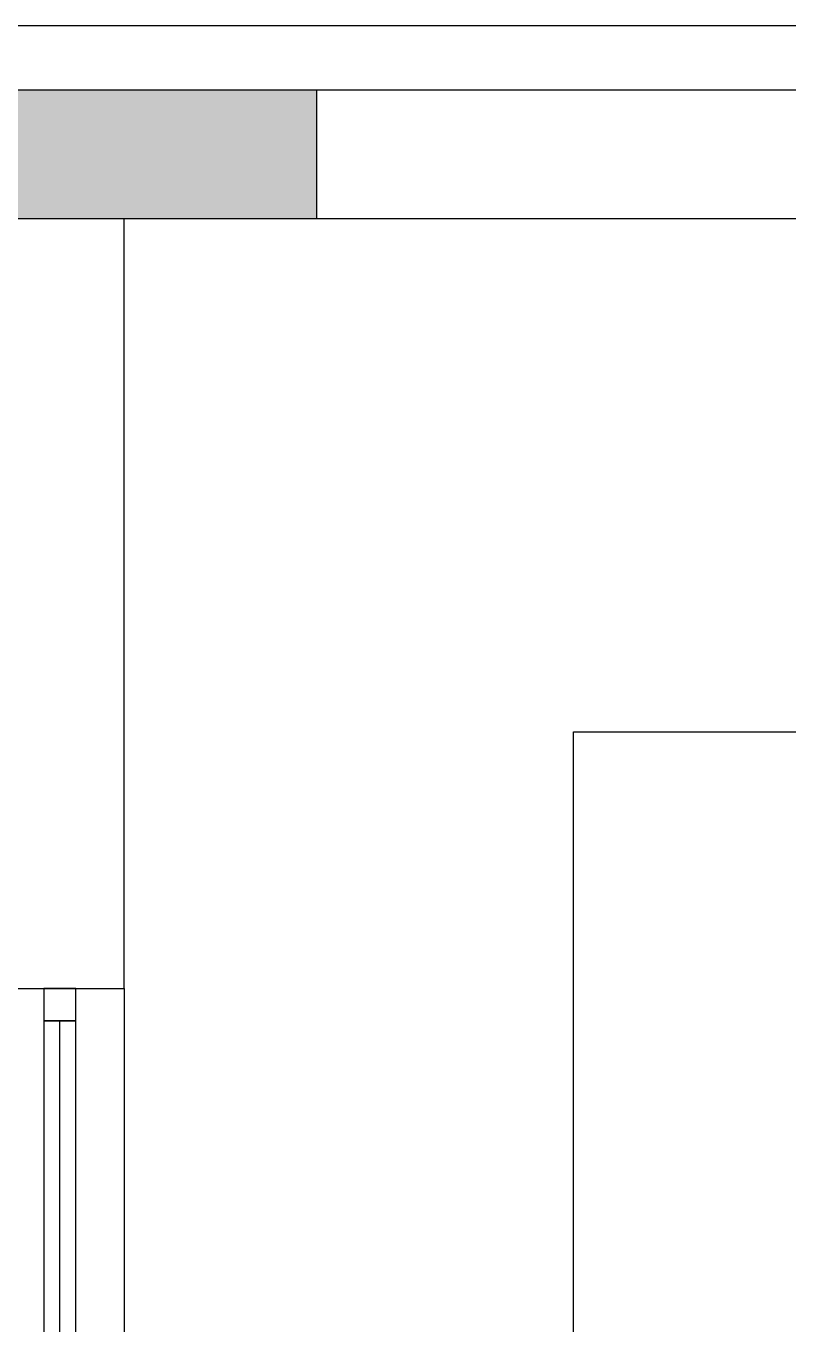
# Model space of a CAD drawing. Header units: metres. Extents: x -658 to -58, y -713 to -118.
# Drawn here: x -199.158 to -197.971, y -129.074 to -127.051 of the extents above; entities that cross this region are included whole.
import ezdxf

# ---------------------------------------------------------------- set-up
doc = ezdxf.new("R2010")
doc.units = ezdxf.units.M
doc.header["$LTSCALE"] = 100
doc.layers.add('plan', color=8, linetype='Continuous')

# ---------------------------------------------------------------- blocks, each defined once
blk = doc.blocks.new('*U101')
blk.add_line((2.95, 0), (0.05, 0))
for points in [[(0.05, 0.025), (0, 0.025), (0, -0.025), (0.05, -0.025)], [(2.95, -0.025), (2.95, 0.025), (0.05, 0.025), (0.05, -0.025)]]:
    blk.add_lwpolyline(points, close=True)
blk = doc.blocks.new('GREGRERGREGRE')
h = blk.add_hatch(color=256)
h.dxf.hatch_style = 1
h.paths.add_polyline_path([(-198.7048, -127.3512), (-198.7048, -127.1512), (-199.2048, -127.1512), (-199.2048, -127.3512)])
blk.add_lwpolyline([(-198.7048, -127.3512), (-198.7048, -127.1512), (-199.2048, -127.1512), (-199.2048, -127.3512)], close=True)
blk = doc.blocks.new('A$Cc2be8e3e')
at = {"layer": 'plan'}
for p, q in [((-1.8028, 21.3095), (-41.8028, 21.3095)), ((-10.8028, 21.1095), (-3.8028, 21.1095)), ((-10.8028, 19.9095), (-10.8028, 21.1095)), ((-10.1028, 16.5095), (-10.1028, 20.3095)), ((-10.1028, 20.3095), (-5.3028, 20.3095)), ((-11.0028, 19.9095), (-10.8028, 19.9095)), ((-10.8028, 19.9095), (-10.8028, 16.9095))]:
    blk.add_line(p, q, dxfattribs=at)
blk.add_lwpolyline([(-1.8028, 1.2095), (-1.4028, 1.2095), (-1.4028, 4.2095), (-1.7028, 4.2095), (-1.7028, 12.5595), (-1.4028, 12.5595), (-1.4028, 16.4595), (-1.7028, 16.4595), (-1.7028, 21.4095), (-11.1028, 21.4095), (-11.1028, 15.4095), (-2.1028, 15.4095), (-2.1028, 12.5595), (-2.0028, 12.5595)], dxfattribs=at)
blk.add_blockref('GREGRERGREGRE', (188.202, 148.4607), dxfattribs=at)
at = {"layer": 'plan', "rotation": 269.9999999999999}
blk.add_blockref('*U101', (-10.9028, 19.9095), dxfattribs=at)

msp = doc.modelspace()

# ---------------------------------------------------------------- block references
at = {"layer": 'plan'}
msp.add_blockref('A$Cc2be8e3e', (-188.202, -148.4607), dxfattribs=at)

doc.saveas('drawing.dxf')
